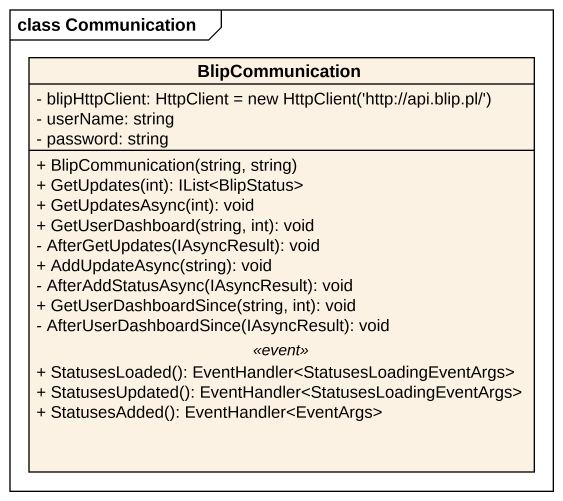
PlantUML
@startuml
mainframe class Communication
hide circle
hide empty members
skinparam classAttributeIconSize 0
class BlipCommunication {
  {field} - blipHttpClient: HttpClient = new HttpClient('http://api.blip.pl/')
  - userName: string
  - password: string
  --
  + BlipCommunication(string, string)
  + GetUpdates(int): IList<BlipStatus>
  + GetUpdatesAsync(int): void
  + GetUserDashboard(string, int): void
  - AfterGetUpdates(IAsyncResult): void
  + AddUpdateAsync(string): void
  - AfterAddStatusAsync(IAsyncResult): void
  + GetUserDashboardSince(string, int): void
  - AfterUserDashboardSince(IAsyncResult): void
  .. <<event>> ..
  + StatusesLoaded(): EventHandler<StatusesLoadingEventArgs>
  + StatusesUpdated(): EventHandler<StatusesLoadingEventArgs>
  + StatusesAdded(): EventHandler<EventArgs>
}
@enduml
